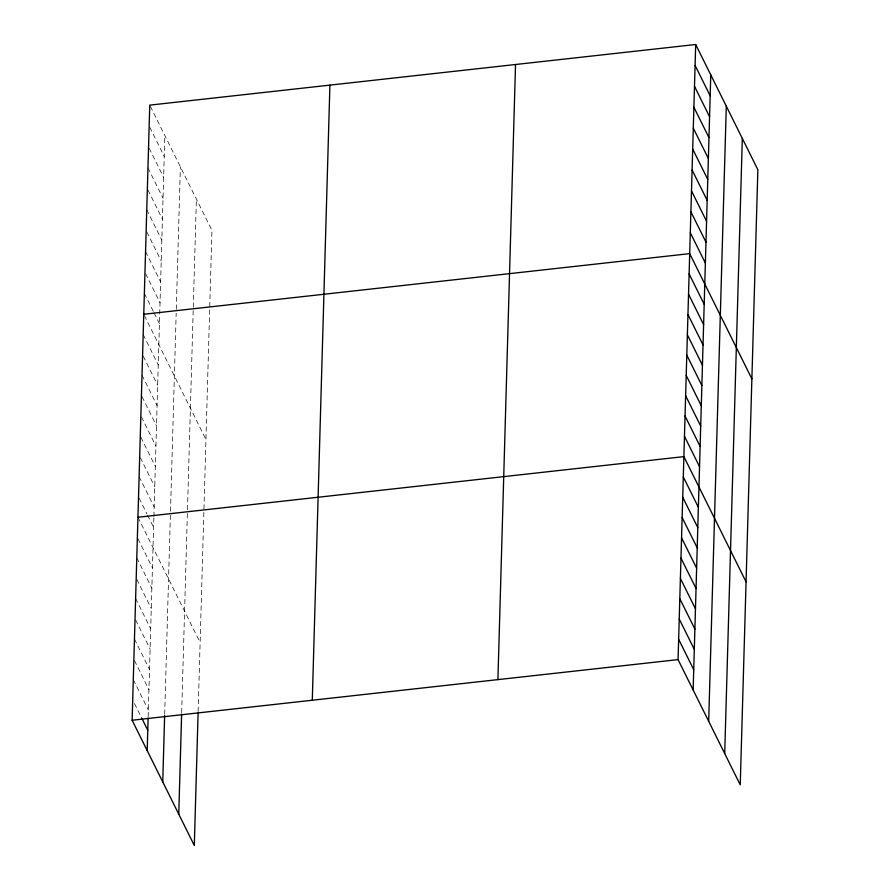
<?xml version="1.0" encoding="UTF-8"?>
<svg xmlns="http://www.w3.org/2000/svg" width="890" height="890" viewBox="0 0 890 890"><rect width="100%" height="100%" fill="white"/><g stroke="black" fill="none" stroke-linecap="round" stroke-linejoin="round"><path stroke-width="0.67" stroke-dasharray="4.45 3.34" d="M148.163 716.773L153.87 517.846M153.903 516.489L164.828 135.491M164.683 714.258L170.457 512.618M170.502 511.272L176.176 313.202M176.287 309.286L180.37 166.808M181.671 712.69L187.445 511.06M187.49 509.703L196.39 199.071M198.147 711.533L211.931 230.388L150.354 106.344M149.754 127.259L164.227 156.406M149.153 148.174L163.627 177.321M147.951 167.865L163.026 198.236M147.963 189.993L162.425 219.14M146.75 209.695L161.824 240.055M146.761 231.823L161.224 260.97M145.56 251.525L160.634 281.885M145.56 273.653L160.033 302.8M144.358 293.355L153.403 311.567M154.003 312.779L159.432 323.715M144.358 315.483L205.935 439.526M143.179 334.562L158.253 364.922M143.201 356.078L157.663 385.225M142.011 375.157L157.085 405.529M142.033 396.673L156.507 425.82M141.454 416.976L155.928 446.124M140.876 437.268L155.338 466.416M140.286 457.571L154.76 486.719M139.107 476.651L154.181 507.022M139.129 498.166L146.961 513.953M147.562 515.165L153.592 527.314M137.939 517.257L200.128 642.513M137.961 538.761L152.435 567.909M136.782 557.852L151.856 588.212M136.804 579.368L151.267 608.515M135.614 598.447L150.688 628.807M135.636 619.963L150.11 649.11M134.457 639.042L149.52 669.402M134.479 660.558L148.941 689.706M133.289 679.637L148.363 710.009M134.512 703.578L141.755 718.152"/><path stroke-width="1.33" d="M198.103 712.879L194.309 845.5L132.132 720.244L149.754 105.131L695.691 44.5L757.868 169.756L740.246 784.869L678.069 659.612L695.691 44.5M147.195 750.604L148.129 718.119M162.748 781.921L164.639 715.605M178.757 814.183L181.627 714.047M312.29 700.23L329.912 85.117M497.911 679.615L515.533 64.503M693.143 689.973L710.765 74.86M708.685 721.289L726.307 106.177M724.705 753.552L742.327 138.44M143.757 314.27L689.706 253.639L751.883 378.895M137.939 517.257L683.887 456.626L746.065 581.882M132.132 720.244L678.069 659.612M695.09 65.415L710.164 95.775M694.489 86.33L709.564 116.69M693.9 107.245L708.963 137.605M693.299 128.16L708.373 158.52M692.698 149.064L707.773 179.435M692.097 169.979L707.172 200.35M691.497 190.894L706.571 221.254M690.896 211.809L705.97 242.169M690.295 232.724L705.37 263.084M689.116 273.931L704.19 304.302M688.537 294.234L703.612 324.594M687.959 314.537L703.033 344.897M687.369 334.829L702.444 365.189M686.791 355.132L701.865 385.492M686.212 375.424L701.287 405.796M685.634 395.727L700.697 426.088M685.044 416.031L700.119 446.391M684.466 436.322L699.54 466.683M683.298 476.918L698.372 507.289M682.719 497.221L697.793 527.581M682.14 517.524L697.215 547.884M681.562 537.816L696.625 568.176M680.972 558.119L696.047 588.479M680.394 578.411L695.468 608.782M679.815 598.714L694.89 629.074M679.237 619.017L694.3 649.377M678.647 639.309L693.722 669.669M141.755 718.152L147.785 730.301"/></g></svg>
